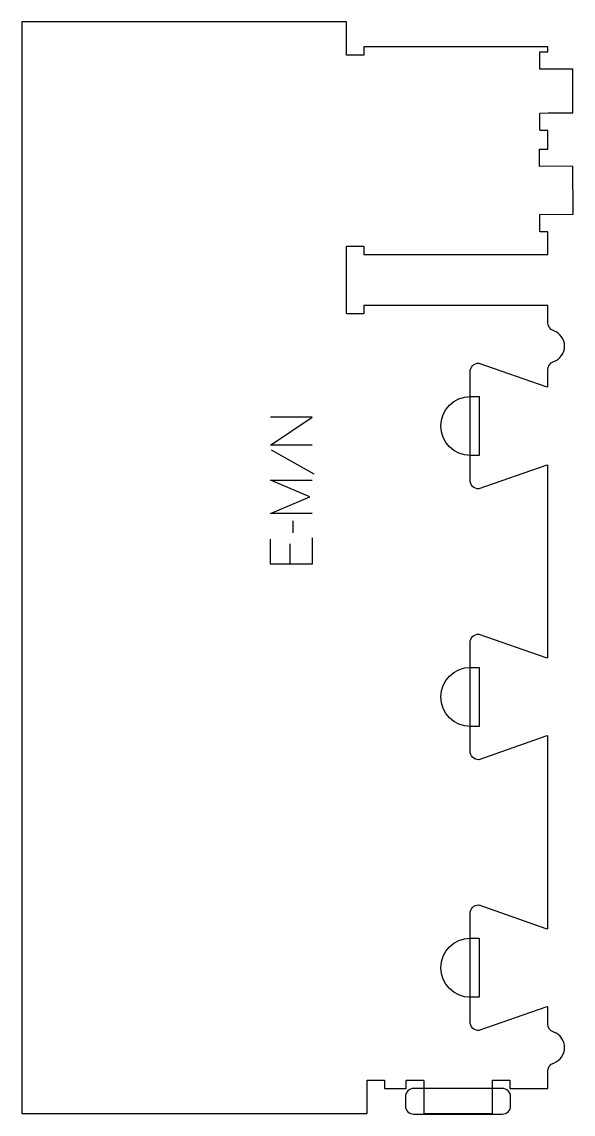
# Model space of a CAD drawing. Extents: x -179 to 218, y -393 to 393.
import ezdxf

# ---------------------------------------------------------------- set-up
doc = ezdxf.new("R2010")
doc.units = 0
for name, color, linetype in [('1_ANYTOOL_1MMDEEP_LABELS_S', 2, 'CONTINUOUS'), ('4_ANYTOOL_CUTTHROUGH_OUTSI', 5, 'CONTINUOUS'), ('5_ANYTOOL_HALF_MILL_9MM_IN', 3, 'CONTINUOUS')]:
    doc.layers.add(name, color=color, linetype=linetype)

msp = doc.modelspace()

# ---------------------------------------------------------------- linework, layer by layer
at = {"layer": '1_ANYTOOL_1MMDEEP_LABELS_S'}
for p, q in [((0.48, 85.18), (31.25, 67.99)), ((16.12, 34.18), (16.21, 25.39)), ((13.94, 17.68), (13.94, 3.02))]:
    msp.add_line(p, q, dxfattribs=at)
for points in [[(30.01, 88.61), (0.01, 88.61), (30.01, 108.66), (0.01, 108.66)], [(30.01, 39.32), (0.01, 39.32), (28.38, 51.32), (0.14, 63.32), (30.01, 63.32)], [(30.01, 21.96), (30.01, 3.02), (0.01, 3.02), (0.01, 20.85)]]:
    msp.add_lwpolyline(points, dxfattribs=at)
at = {"layer": '4_ANYTOOL_CUTTHROUGH_OUTSI'}
msp.add_lwpolyline([(198.32, 73.99), (150.03, 57.09), (149.95, 57.08, -0.414214), (143.7, 63.33), (143.7, 141.33, -0.414214), (149.95, 147.58), (150.03, 147.56), (198.32, 130.67), (199.7, 130.43), (199.7, 142.83, -0.317837), (203.87, 148.73, 0.707107), (203.87, 170.88, -0.317837), (199.7, 176.77), (199.67, 189.18), (67.2, 189.18), (67.2, 183.43, -0.414214), (66.95, 183.18), (54.95, 183.18, -0.414214), (54.7, 183.43), (54.7, 231.43, -0.414214), (54.95, 231.68), (66.95, 231.68, -0.414214), (67.2, 231.43), (67.2, 225.68), (199.7, 225.68), (199.7, 242.18), (194.17, 242.16, -0.414214), (193.92, 242.41), (193.89, 254.41, -0.414214), (194.14, 254.66), (217.89, 254.72), (217.73, 289.22), (193.98, 289.16, -0.414214), (193.73, 289.41), (193.7, 301.41, -0.414214), (193.95, 301.66), (199.7, 301.68), (199.7, 315.09), (194.25, 315.07, -0.414253), (193.99, 315.32), (193.96, 327.32, -0.414178), (194.21, 327.57), (199.95, 327.59), (217.57, 327.63), (217.57, 359.22), (200.06, 359.18), (194.06, 359.16, -0.414214), (193.81, 359.41), (193.78, 371.41, -0.414204), (194.02, 371.66), (199.7, 371.68), (199.7, 375.18), (67.2, 375.18), (67.2, 369.43, -0.414214), (66.95, 369.18), (54.95, 369.18, -0.414214), (54.7, 369.43), (54.7, 393.18), (-178.97, 393.18), (-178.97, -392.32), (69.7, -392.32), (69.7, -368.57, -0.414214), (69.95, -368.32), (81.95, -368.32, -0.414214), (82.2, -368.57), (82.2, -374.32), (97.78, -374.32), (97.78, -368.57, -0.414214), (98.03, -368.32), (110.03, -368.32, -0.414214), (110.28, -368.57), (110.28, -392.32), (159.78, -392.32), (159.78, -368.57, -0.414214), (160.03, -368.32), (172.03, -368.32, -0.414214), (172.28, -368.57), (172.28, -374.32), (199.7, -374.32), (199.7, -361.92, -0.317837), (203.87, -356.03, 0.707107), (203.87, -333.87, -0.317837), (199.7, -327.98), (199.7, -315.58), (198.3, -315.81), (150.03, -332.71), (149.95, -332.72, -0.414214), (143.7, -326.47), (143.7, -248.47, -0.414214), (149.95, -242.22), (150.03, -242.24), (198.32, -259.14), (199.7, -259.37), (199.7, -120.68), (198.3, -120.91), (150.03, -137.81), (149.95, -137.82, -0.414214), (143.7, -131.57), (143.7, -53.57, -0.414214), (149.95, -47.32), (150.03, -47.34), (198.32, -64.24), (199.7, -64.47), (199.7, 74.22)], format="xyb", close=True, dxfattribs=at)
at = {"layer": '5_ANYTOOL_HALF_MILL_9MM_IN'}
for points in [[(143.95, 81.08, -1), (143.95, 123.58), (150.2, 123.58), (150.2, 81.08)], [(143.95, -113.82, -1), (143.95, -71.32), (150.2, -71.32), (150.2, -113.82)], [(143.95, -308.72, -1), (143.95, -266.22), (150.2, -266.22), (150.2, -308.72)], [(103.15, -374.32, 0.414214), (97.15, -380.32), (97.15, -386.82, 0.414214), (103.15, -392.82), (166.9, -392.82, 0.414214), (172.9, -386.82), (172.9, -380.32, 0.414214), (166.9, -374.32)]]:
    msp.add_lwpolyline(points, format="xyb", close=True, dxfattribs=at)

doc.saveas('drawing.dxf')
